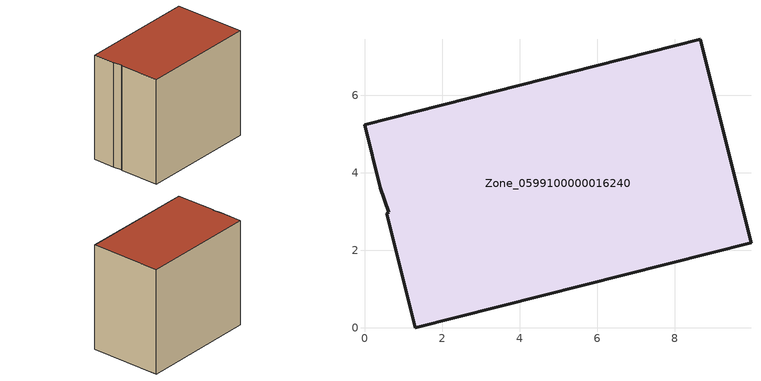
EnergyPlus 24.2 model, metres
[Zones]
Zone_0599100000016240
 floor ground (C_G): 1.31,0 0.57,2.94 0.62,2.98 0.41,3.62 0,5.24 8.65,7.44 9.97,2.19 z0
 wall outside (C_F): 1.31,0 9.97,2.19 8.65,7.44 0,5.24 0.41,3.62 0.62,2.98 0.57,2.94 1.31,0 z0:8.04
 roof outside (C_R): 0.57,2.94 1.31,0 9.97,2.19 8.65,7.44 0,5.24 0.41,3.62 0.62,2.98 z8.04
[BUILDING]
Pand.0599100000016240: North Axis=0; Terrain=City; Loads Convergence Tolerance Value=0.04; Temperature Convergence Tolerance Value=0.4; Solar Distribution=FullExterior; Maximum Number of Warmup Days=25; Minimum Number of Warmup Days=1
[Site:Location]
Rotterdam.The.Hague.AP_ZH_NLD Design_Conditions: Latitude=51.96; Longitude=4.45; Time Zone=1; Elevation=-4.5
[SITE:GROUNDTEMPERATURE:BUILDINGSURFACE]
18, 18, 18, 18, 18, 18, 18, 18, 18, 18, 18, 18
[MATERIAL] Thermal Absorptance=0.9; Solar Absorptance=0.7; Visible Absorptance=0.7
Name | Roughness | Thickness | Conductivity | Density | Specific Heat
G.TI.1975-1991 | MediumSmooth | 0.15 | 0.288461 | 540 | 1210
F.TI.1975-1991 | Rough | 0.3 | 0.230769 | 1920 | 840
R.TI.1975-1991 | MediumRough | 0.2 | 0.153846 | 1500 | 1000
[CONSTRUCTION]
C_G: G.TI.1975-1991
C_F: F.TI.1975-1991
C_R: R.TI.1975-1991
[ZONE]
Zone_0599100000016240: Type=1; Multiplier=1; Ceiling Height=Autocalculate; Volume=Autocalculate; Floor Area=autocalculate; Part of Total Floor Area=Yes
[ZONEINFILTRATION:DESIGNFLOWRATE]
Infil_Zone_0599100000016240: Zone or ZoneList or Space or SpaceList=Zone_0599100000016240; Schedule=AlwaysOn; Design Flow Rate Calculation Method=Flow/Area; Flow Rate per Floor Area=0.003; Constant Term Coefficient=1; Temperature Term Coefficient=0; Velocity Term Coefficient=0; Velocity Squared Term Coefficient=0
[HVACTEMPLATE:ZONE:IDEALLOADSAIRSYSTEM]
Zone_0599100000016240: Maximum Heating Supply Air Temperature=50; Minimum Cooling Supply Air Temperature=13; Maximum Heating Supply Air Humidity Ratio=0.0156; Minimum Cooling Supply Air Humidity Ratio=0.0077; Heating Limit=NoLimit; Cooling Limit=NoLimit; Dehumidification Control Type=ConstantSensibleHeatRatio; Cooling Sensible Heat Ratio=0.7; Dehumidification Setpoint=60; Humidification Control Type=None; Humidification Setpoint=30; Outdoor Air Method=None; Outdoor Air Flow Rate per Person=0.00944; Outdoor Air Flow Rate per Zone Floor Area=0; Outdoor Air Flow Rate per Zone=0; Demand Controlled Ventilation Type=None; Outdoor Air Economizer Type=NoEconomizer; Heat Recovery Type=None; Sensible Heat Recovery Effectiveness=0.7; Latent Heat Recovery Effectiveness=0.65
[ZONECONTROL:THERMOSTAT]
ThermostatControl_Zone_0599100000016240: Zone or ZoneList=Zone_0599100000016240; Control Type Schedule=DualSetpointControlType; Control 1=Thermostat_Zone_0599100000016240; Temperature Difference Between Cutout And Setpoint=0
[THERMOSTATSETPOINT:DUALSETPOINT]
Thermostat_Zone_0599100000016240: Heating Setpoint Temperature Schedule=HeatingSetpoint_Zone_0599100000016240; Cooling Setpoint Temperature Schedule=CoolingSetpoint_Zone_0599100000016240
[SCHEDULE:COMPACT]
HeatingSetpoint_Zone_0599100000016240: Through: 12/31, For: AllDays, Until: 24:00, 21
CoolingSetpoint_Zone_0599100000016240: Through: 12/31, For: AllDays, Until: 24:00, 24
DualSetpointControlType: Through: 12/31, For: AllDays, Until: 24:00, 4
AlwaysOn: Through: 12/31, For: AllDays, Until: 24:00, 1
